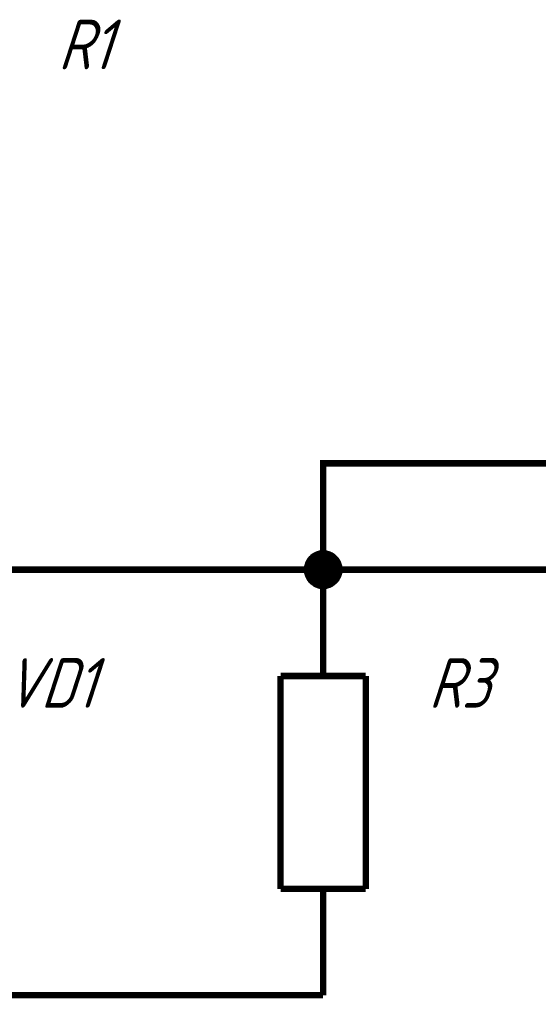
# Model space of a CAD drawing. Header units: millimetres. Extents: x 0 to 420, y 0 to 297.
# Drawn here: x 95.74 to 120.15, y 149.84 to 195.84 of the extents above; entities that cross this region are included whole.
import ezdxf

# ---------------------------------------------------------------- set-up
doc = ezdxf.new("R2010")
doc.units = ezdxf.units.MM
doc.layers.add('Sheet', color=255, linetype='Continuous')
doc.styles.add('GOST', font='', dxfattribs={"oblique": 18})
doc.styles.get('GOST').set_extended_font_data('GOST type A')

msp = doc.modelspace()

# ---------------------------------------------------------------- linework, layer by layer
at = {"layer": 'Sheet'}
for points, const_width in [([(122.526, 174.991), (110.019, 174.991), (110.019, 169.993)], 0.3), ([(109.266, 169.993), (109.266, 170.038), (109.266, 170.072), (109.278, 170.106), (109.278, 170.151), (109.289, 170.184), (109.3, 170.218), (109.311, 170.263), (109.323, 170.297), (109.345, 170.33), (109.356, 170.364), (109.379, 170.386), (109.39, 170.42), (109.412, 170.454), (109.435, 170.476), (109.457, 170.51), (109.491, 170.532), (109.513, 170.555), (109.536, 170.589), (109.57, 170.611), (109.603, 170.634), (109.626, 170.645), (109.659, 170.667), (109.693, 170.678), (109.727, 170.701), (109.76, 170.712), (109.794, 170.723), (109.828, 170.735), (109.862, 170.746), (109.906, 170.746), (109.94, 170.757), (109.985, 170.757), (110.019, 170.757)], 0.3), ([(109.266, 169.993), (109.266, 170.038), (109.266, 170.072), (109.278, 170.106), (109.278, 170.151), (109.289, 170.184), (109.3, 170.218), (109.311, 170.263), (109.323, 170.297), (109.345, 170.33), (109.356, 170.364), (109.379, 170.386), (109.39, 170.42), (109.412, 170.454), (109.435, 170.476), (109.457, 170.51), (109.491, 170.532), (109.513, 170.555), (109.536, 170.589), (109.57, 170.611), (109.603, 170.634), (109.626, 170.645), (109.659, 170.667), (109.693, 170.678), (109.727, 170.701), (109.76, 170.712), (109.794, 170.723), (109.828, 170.735), (109.862, 170.746), (109.906, 170.746), (109.94, 170.757), (109.985, 170.757), (110.019, 170.757)], 0.3), ([(109.266, 169.993), (109.266, 170.038), (109.266, 170.072), (109.278, 170.106), (109.278, 170.151), (109.289, 170.184), (109.3, 170.218), (109.311, 170.263), (109.323, 170.297), (109.345, 170.33), (109.356, 170.364), (109.379, 170.386), (109.39, 170.42), (109.412, 170.454), (109.435, 170.476), (109.457, 170.51), (109.491, 170.532), (109.513, 170.555), (109.536, 170.589), (109.57, 170.611), (109.603, 170.634), (109.626, 170.645), (109.659, 170.667), (109.693, 170.678), (109.727, 170.701), (109.76, 170.712), (109.794, 170.723), (109.828, 170.735), (109.862, 170.746), (109.906, 170.746), (109.94, 170.757), (109.985, 170.757), (110.019, 170.757)], 0.3), ([(109.266, 169.993), (109.266, 170.038), (109.266, 170.072), (109.278, 170.106), (109.278, 170.151), (109.289, 170.184), (109.3, 170.218), (109.311, 170.263), (109.323, 170.297), (109.345, 170.33), (109.356, 170.364), (109.379, 170.386), (109.39, 170.42), (109.412, 170.454), (109.435, 170.476), (109.457, 170.51), (109.491, 170.532), (109.513, 170.555), (109.536, 170.589), (109.57, 170.611), (109.603, 170.634), (109.626, 170.645), (109.659, 170.667), (109.693, 170.678), (109.727, 170.701), (109.76, 170.712), (109.794, 170.723), (109.828, 170.735), (109.862, 170.746), (109.906, 170.746), (109.94, 170.757), (109.985, 170.757), (110.019, 170.757)], 0.3), ([(109.266, 169.993), (109.266, 170.038), (109.266, 170.072), (109.278, 170.106), (109.278, 170.151), (109.289, 170.184), (109.3, 170.218), (109.311, 170.263), (109.323, 170.297), (109.345, 170.33), (109.356, 170.364), (109.379, 170.386), (109.39, 170.42), (109.412, 170.454), (109.435, 170.476), (109.457, 170.51), (109.491, 170.532), (109.513, 170.555), (109.536, 170.589), (109.57, 170.611), (109.603, 170.634), (109.626, 170.645), (109.659, 170.667), (109.693, 170.678), (109.727, 170.701), (109.76, 170.712), (109.794, 170.723), (109.828, 170.735), (109.862, 170.746), (109.906, 170.746), (109.94, 170.757), (109.985, 170.757), (110.019, 170.757)], 0.3), ([(109.266, 169.993), (109.266, 170.038), (109.266, 170.072), (109.278, 170.106), (109.278, 170.151), (109.289, 170.184), (109.3, 170.218), (109.311, 170.263), (109.323, 170.297), (109.345, 170.33), (109.356, 170.364), (109.379, 170.386), (109.39, 170.42), (109.412, 170.454), (109.435, 170.476), (109.457, 170.51), (109.491, 170.532), (109.513, 170.555), (109.536, 170.589), (109.57, 170.611), (109.603, 170.634), (109.626, 170.645), (109.659, 170.667), (109.693, 170.678), (109.727, 170.701), (109.76, 170.712), (109.794, 170.723), (109.828, 170.735), (109.862, 170.746), (109.906, 170.746), (109.94, 170.757), (109.985, 170.757), (110.019, 170.757)], 0.3), ([(109.266, 169.993), (109.266, 170.038), (109.266, 170.072), (109.278, 170.106), (109.278, 170.151), (109.289, 170.184), (109.3, 170.218), (109.311, 170.263), (109.323, 170.297), (109.345, 170.33), (109.356, 170.364), (109.379, 170.386), (109.39, 170.42), (109.412, 170.454), (109.435, 170.476), (109.457, 170.51), (109.491, 170.532), (109.513, 170.555), (109.536, 170.589), (109.57, 170.611), (109.603, 170.634), (109.626, 170.645), (109.659, 170.667), (109.693, 170.678), (109.727, 170.701), (109.76, 170.712), (109.794, 170.723), (109.828, 170.735), (109.862, 170.746), (109.906, 170.746), (109.94, 170.757), (109.985, 170.757), (110.019, 170.757)], 0.3), ([(109.266, 169.993), (109.266, 170.038), (109.266, 170.072), (109.278, 170.106), (109.278, 170.151), (109.289, 170.184), (109.3, 170.218), (109.311, 170.263), (109.323, 170.297), (109.345, 170.33), (109.356, 170.364), (109.379, 170.386), (109.39, 170.42), (109.412, 170.454), (109.435, 170.476), (109.457, 170.51), (109.491, 170.532), (109.513, 170.555), (109.536, 170.589), (109.57, 170.611), (109.603, 170.634), (109.626, 170.645), (109.659, 170.667), (109.693, 170.678), (109.727, 170.701), (109.76, 170.712), (109.794, 170.723), (109.828, 170.735), (109.862, 170.746), (109.906, 170.746), (109.94, 170.757), (109.985, 170.757), (110.019, 170.757)], 0.0991), ([(109.266, 169.993), (109.266, 170.038), (109.266, 170.072), (109.278, 170.106), (109.278, 170.151), (109.289, 170.184), (109.3, 170.218), (109.311, 170.263), (109.323, 170.297), (109.345, 170.33), (109.356, 170.364), (109.379, 170.386), (109.39, 170.42), (109.412, 170.454), (109.435, 170.476), (109.457, 170.51), (109.491, 170.532), (109.513, 170.555), (109.536, 170.589), (109.57, 170.611), (109.603, 170.634), (109.626, 170.645), (109.659, 170.667), (109.693, 170.678), (109.727, 170.701), (109.76, 170.712), (109.794, 170.723), (109.828, 170.735), (109.862, 170.746), (109.906, 170.746), (109.94, 170.757), (109.985, 170.757), (110.019, 170.757)], 0.0991), ([(109.266, 169.993), (109.266, 170.038), (109.266, 170.072), (109.278, 170.106), (109.278, 170.151), (109.289, 170.184), (109.3, 170.218), (109.311, 170.263), (109.323, 170.297), (109.345, 170.33), (109.356, 170.364), (109.379, 170.386), (109.39, 170.42), (109.412, 170.454), (109.435, 170.476), (109.457, 170.51), (109.491, 170.532), (109.513, 170.555), (109.536, 170.589), (109.57, 170.611), (109.603, 170.634), (109.626, 170.645), (109.659, 170.667), (109.693, 170.678), (109.727, 170.701), (109.76, 170.712), (109.794, 170.723), (109.828, 170.735), (109.862, 170.746), (109.906, 170.746), (109.94, 170.757), (109.985, 170.757), (110.019, 170.757)], 0.0991), ([(109.266, 169.993), (109.266, 170.038), (109.266, 170.072), (109.278, 170.106), (109.278, 170.151), (109.289, 170.184), (109.3, 170.218), (109.311, 170.263), (109.323, 170.297), (109.345, 170.33), (109.356, 170.364), (109.379, 170.386), (109.39, 170.42), (109.412, 170.454), (109.435, 170.476), (109.457, 170.51), (109.491, 170.532), (109.513, 170.555), (109.536, 170.589), (109.57, 170.611), (109.603, 170.634), (109.626, 170.645), (109.659, 170.667), (109.693, 170.678), (109.727, 170.701), (109.76, 170.712), (109.794, 170.723), (109.828, 170.735), (109.862, 170.746), (109.906, 170.746), (109.94, 170.757), (109.985, 170.757), (110.019, 170.757)], 0.0991), ([(109.266, 169.993), (109.266, 170.038), (109.266, 170.072), (109.278, 170.106), (109.278, 170.151), (109.289, 170.184), (109.3, 170.218), (109.311, 170.263), (109.323, 170.297), (109.345, 170.33), (109.356, 170.364), (109.379, 170.386), (109.39, 170.42), (109.412, 170.454), (109.435, 170.476), (109.457, 170.51), (109.491, 170.532), (109.513, 170.555), (109.536, 170.589), (109.57, 170.611), (109.603, 170.634), (109.626, 170.645), (109.659, 170.667), (109.693, 170.678), (109.727, 170.701), (109.76, 170.712), (109.794, 170.723), (109.828, 170.735), (109.862, 170.746), (109.906, 170.746), (109.94, 170.757), (109.985, 170.757), (110.019, 170.757)], 0.0991), ([(109.266, 169.993), (109.266, 170.038), (109.266, 170.072), (109.278, 170.106), (109.278, 170.151), (109.289, 170.184), (109.3, 170.218), (109.311, 170.263), (109.323, 170.297), (109.345, 170.33), (109.356, 170.364), (109.379, 170.386), (109.39, 170.42), (109.412, 170.454), (109.435, 170.476), (109.457, 170.51), (109.491, 170.532), (109.513, 170.555), (109.536, 170.589), (109.57, 170.611), (109.603, 170.634), (109.626, 170.645), (109.659, 170.667), (109.693, 170.678), (109.727, 170.701), (109.76, 170.712), (109.794, 170.723), (109.828, 170.735), (109.862, 170.746), (109.906, 170.746), (109.94, 170.757), (109.985, 170.757), (110.019, 170.757)], 0.0991), ([(109.266, 169.993), (109.266, 170.038), (109.266, 170.072), (109.278, 170.106), (109.278, 170.151), (109.289, 170.184), (109.3, 170.218), (109.311, 170.263), (109.323, 170.297), (109.345, 170.33), (109.356, 170.364), (109.379, 170.386), (109.39, 170.42), (109.412, 170.454), (109.435, 170.476), (109.457, 170.51), (109.491, 170.532), (109.513, 170.555), (109.536, 170.589), (109.57, 170.611), (109.603, 170.634), (109.626, 170.645), (109.659, 170.667), (109.693, 170.678), (109.727, 170.701), (109.76, 170.712), (109.794, 170.723), (109.828, 170.735), (109.862, 170.746), (109.906, 170.746), (109.94, 170.757), (109.985, 170.757), (110.019, 170.757)], 0.0991), ([(110.019, 170.757), (110.019, 170.757)], 0.3), ([(110.019, 170.757), (110.064, 170.757), (110.097, 170.757), (110.131, 170.746), (110.176, 170.746), (110.21, 170.735), (110.243, 170.723), (110.288, 170.712), (110.322, 170.701), (110.356, 170.678), (110.389, 170.667), (110.412, 170.645), (110.445, 170.634), (110.479, 170.611), (110.501, 170.589), (110.535, 170.555), (110.558, 170.532), (110.58, 170.51), (110.614, 170.476), (110.636, 170.454), (110.659, 170.42), (110.67, 170.386), (110.692, 170.364), (110.704, 170.33), (110.726, 170.297), (110.737, 170.263), (110.749, 170.218), (110.76, 170.184), (110.771, 170.151), (110.771, 170.106), (110.782, 170.072), (110.782, 170.038), (110.782, 169.993)], 0.3), ([(110.019, 170.757), (110.019, 170.757)], 0.3), ([(110.019, 170.757), (110.064, 170.757), (110.097, 170.757), (110.131, 170.746), (110.176, 170.746), (110.21, 170.735), (110.243, 170.723), (110.288, 170.712), (110.322, 170.701), (110.356, 170.678), (110.389, 170.667), (110.412, 170.645), (110.445, 170.634), (110.479, 170.611), (110.501, 170.589), (110.535, 170.555), (110.558, 170.532), (110.58, 170.51), (110.614, 170.476), (110.636, 170.454), (110.659, 170.42), (110.67, 170.386), (110.692, 170.364), (110.704, 170.33), (110.726, 170.297), (110.737, 170.263), (110.749, 170.218), (110.76, 170.184), (110.771, 170.151), (110.771, 170.106), (110.782, 170.072), (110.782, 170.038), (110.782, 169.993)], 0.3), ([(110.019, 170.757), (110.019, 170.757)], 0.3), ([(110.019, 170.757), (110.064, 170.757), (110.097, 170.757), (110.131, 170.746), (110.176, 170.746), (110.21, 170.735), (110.243, 170.723), (110.288, 170.712), (110.322, 170.701), (110.356, 170.678), (110.389, 170.667), (110.412, 170.645), (110.445, 170.634), (110.479, 170.611), (110.501, 170.589), (110.535, 170.555), (110.558, 170.532), (110.58, 170.51), (110.614, 170.476), (110.636, 170.454), (110.659, 170.42), (110.67, 170.386), (110.692, 170.364), (110.704, 170.33), (110.726, 170.297), (110.737, 170.263), (110.749, 170.218), (110.76, 170.184), (110.771, 170.151), (110.771, 170.106), (110.782, 170.072), (110.782, 170.038), (110.782, 169.993)], 0.3), ([(110.019, 170.757), (110.019, 170.757)], 0.3), ([(110.019, 170.757), (110.064, 170.757), (110.097, 170.757), (110.131, 170.746), (110.176, 170.746), (110.21, 170.735), (110.243, 170.723), (110.288, 170.712), (110.322, 170.701), (110.356, 170.678), (110.389, 170.667), (110.412, 170.645), (110.445, 170.634), (110.479, 170.611), (110.501, 170.589), (110.535, 170.555), (110.558, 170.532), (110.58, 170.51), (110.614, 170.476), (110.636, 170.454), (110.659, 170.42), (110.67, 170.386), (110.692, 170.364), (110.704, 170.33), (110.726, 170.297), (110.737, 170.263), (110.749, 170.218), (110.76, 170.184), (110.771, 170.151), (110.771, 170.106), (110.782, 170.072), (110.782, 170.038), (110.782, 169.993)], 0.3), ([(110.019, 170.757), (110.019, 170.757)], 0.3), ([(110.019, 170.757), (110.064, 170.757), (110.097, 170.757), (110.131, 170.746), (110.176, 170.746), (110.21, 170.735), (110.243, 170.723), (110.288, 170.712), (110.322, 170.701), (110.356, 170.678), (110.389, 170.667), (110.412, 170.645), (110.445, 170.634), (110.479, 170.611), (110.501, 170.589), (110.535, 170.555), (110.558, 170.532), (110.58, 170.51), (110.614, 170.476), (110.636, 170.454), (110.659, 170.42), (110.67, 170.386), (110.692, 170.364), (110.704, 170.33), (110.726, 170.297), (110.737, 170.263), (110.749, 170.218), (110.76, 170.184), (110.771, 170.151), (110.771, 170.106), (110.782, 170.072), (110.782, 170.038), (110.782, 169.993)], 0.3), ([(110.019, 170.757), (110.019, 170.757)], 0.3), ([(110.019, 170.757), (110.064, 170.757), (110.097, 170.757), (110.131, 170.746), (110.176, 170.746), (110.21, 170.735), (110.243, 170.723), (110.288, 170.712), (110.322, 170.701), (110.356, 170.678), (110.389, 170.667), (110.412, 170.645), (110.445, 170.634), (110.479, 170.611), (110.501, 170.589), (110.535, 170.555), (110.558, 170.532), (110.58, 170.51), (110.614, 170.476), (110.636, 170.454), (110.659, 170.42), (110.67, 170.386), (110.692, 170.364), (110.704, 170.33), (110.726, 170.297), (110.737, 170.263), (110.749, 170.218), (110.76, 170.184), (110.771, 170.151), (110.771, 170.106), (110.782, 170.072), (110.782, 170.038), (110.782, 169.993)], 0.3), ([(110.019, 170.757), (110.019, 170.757)], 0.3), ([(110.019, 170.757), (110.064, 170.757), (110.097, 170.757), (110.131, 170.746), (110.176, 170.746), (110.21, 170.735), (110.243, 170.723), (110.288, 170.712), (110.322, 170.701), (110.356, 170.678), (110.389, 170.667), (110.412, 170.645), (110.445, 170.634), (110.479, 170.611), (110.501, 170.589), (110.535, 170.555), (110.558, 170.532), (110.58, 170.51), (110.614, 170.476), (110.636, 170.454), (110.659, 170.42), (110.67, 170.386), (110.692, 170.364), (110.704, 170.33), (110.726, 170.297), (110.737, 170.263), (110.749, 170.218), (110.76, 170.184), (110.771, 170.151), (110.771, 170.106), (110.782, 170.072), (110.782, 170.038), (110.782, 169.993)], 0.3), ([(110.019, 170.757), (110.019, 170.757)], 0.0991), ([(110.019, 170.757), (110.064, 170.757), (110.097, 170.757), (110.131, 170.746), (110.176, 170.746), (110.21, 170.735), (110.243, 170.723), (110.288, 170.712), (110.322, 170.701), (110.356, 170.678), (110.389, 170.667), (110.412, 170.645), (110.445, 170.634), (110.479, 170.611), (110.501, 170.589), (110.535, 170.555), (110.558, 170.532), (110.58, 170.51), (110.614, 170.476), (110.636, 170.454), (110.659, 170.42), (110.67, 170.386), (110.692, 170.364), (110.704, 170.33), (110.726, 170.297), (110.737, 170.263), (110.749, 170.218), (110.76, 170.184), (110.771, 170.151), (110.771, 170.106), (110.782, 170.072), (110.782, 170.038), (110.782, 169.993)], 0.0991), ([(110.019, 170.757), (110.019, 170.757)], 0.0991), ([(110.019, 170.757), (110.064, 170.757), (110.097, 170.757), (110.131, 170.746), (110.176, 170.746), (110.21, 170.735), (110.243, 170.723), (110.288, 170.712), (110.322, 170.701), (110.356, 170.678), (110.389, 170.667), (110.412, 170.645), (110.445, 170.634), (110.479, 170.611), (110.501, 170.589), (110.535, 170.555), (110.558, 170.532), (110.58, 170.51), (110.614, 170.476), (110.636, 170.454), (110.659, 170.42), (110.67, 170.386), (110.692, 170.364), (110.704, 170.33), (110.726, 170.297), (110.737, 170.263), (110.749, 170.218), (110.76, 170.184), (110.771, 170.151), (110.771, 170.106), (110.782, 170.072), (110.782, 170.038), (110.782, 169.993)], 0.0991), ([(110.019, 170.757), (110.019, 170.757)], 0.0991), ([(110.019, 170.757), (110.064, 170.757), (110.097, 170.757), (110.131, 170.746), (110.176, 170.746), (110.21, 170.735), (110.243, 170.723), (110.288, 170.712), (110.322, 170.701), (110.356, 170.678), (110.389, 170.667), (110.412, 170.645), (110.445, 170.634), (110.479, 170.611), (110.501, 170.589), (110.535, 170.555), (110.558, 170.532), (110.58, 170.51), (110.614, 170.476), (110.636, 170.454), (110.659, 170.42), (110.67, 170.386), (110.692, 170.364), (110.704, 170.33), (110.726, 170.297), (110.737, 170.263), (110.749, 170.218), (110.76, 170.184), (110.771, 170.151), (110.771, 170.106), (110.782, 170.072), (110.782, 170.038), (110.782, 169.993)], 0.0991), ([(110.019, 170.757), (110.019, 170.757)], 0.0991), ([(110.019, 170.757), (110.064, 170.757), (110.097, 170.757), (110.131, 170.746), (110.176, 170.746), (110.21, 170.735), (110.243, 170.723), (110.288, 170.712), (110.322, 170.701), (110.356, 170.678), (110.389, 170.667), (110.412, 170.645), (110.445, 170.634), (110.479, 170.611), (110.501, 170.589), (110.535, 170.555), (110.558, 170.532), (110.58, 170.51), (110.614, 170.476), (110.636, 170.454), (110.659, 170.42), (110.67, 170.386), (110.692, 170.364), (110.704, 170.33), (110.726, 170.297), (110.737, 170.263), (110.749, 170.218), (110.76, 170.184), (110.771, 170.151), (110.771, 170.106), (110.782, 170.072), (110.782, 170.038), (110.782, 169.993)], 0.0991), ([(110.019, 170.757), (110.019, 170.757)], 0.0991), ([(110.019, 170.757), (110.064, 170.757), (110.097, 170.757), (110.131, 170.746), (110.176, 170.746), (110.21, 170.735), (110.243, 170.723), (110.288, 170.712), (110.322, 170.701), (110.356, 170.678), (110.389, 170.667), (110.412, 170.645), (110.445, 170.634), (110.479, 170.611), (110.501, 170.589), (110.535, 170.555), (110.558, 170.532), (110.58, 170.51), (110.614, 170.476), (110.636, 170.454), (110.659, 170.42), (110.67, 170.386), (110.692, 170.364), (110.704, 170.33), (110.726, 170.297), (110.737, 170.263), (110.749, 170.218), (110.76, 170.184), (110.771, 170.151), (110.771, 170.106), (110.782, 170.072), (110.782, 170.038), (110.782, 169.993)], 0.0991), ([(110.019, 170.757), (110.019, 170.757)], 0.0991), ([(110.019, 170.757), (110.064, 170.757), (110.097, 170.757), (110.131, 170.746), (110.176, 170.746), (110.21, 170.735), (110.243, 170.723), (110.288, 170.712), (110.322, 170.701), (110.356, 170.678), (110.389, 170.667), (110.412, 170.645), (110.445, 170.634), (110.479, 170.611), (110.501, 170.589), (110.535, 170.555), (110.558, 170.532), (110.58, 170.51), (110.614, 170.476), (110.636, 170.454), (110.659, 170.42), (110.67, 170.386), (110.692, 170.364), (110.704, 170.33), (110.726, 170.297), (110.737, 170.263), (110.749, 170.218), (110.76, 170.184), (110.771, 170.151), (110.771, 170.106), (110.782, 170.072), (110.782, 170.038), (110.782, 169.993)], 0.0991), ([(110.019, 170.757), (110.019, 170.757)], 0.0991), ([(110.019, 170.757), (110.064, 170.757), (110.097, 170.757), (110.131, 170.746), (110.176, 170.746), (110.21, 170.735), (110.243, 170.723), (110.288, 170.712), (110.322, 170.701), (110.356, 170.678), (110.389, 170.667), (110.412, 170.645), (110.445, 170.634), (110.479, 170.611), (110.501, 170.589), (110.535, 170.555), (110.558, 170.532), (110.58, 170.51), (110.614, 170.476), (110.636, 170.454), (110.659, 170.42), (110.67, 170.386), (110.692, 170.364), (110.704, 170.33), (110.726, 170.297), (110.737, 170.263), (110.749, 170.218), (110.76, 170.184), (110.771, 170.151), (110.771, 170.106), (110.782, 170.072), (110.782, 170.038), (110.782, 169.993)], 0.0991), ([(122.526, 169.993), (110.019, 169.993), (92.526, 169.993), (77.526, 169.993), (77.526, 164.996)], 0.3), ([(110.019, 169.23), (109.985, 169.23), (109.94, 169.23), (109.906, 169.241), (109.862, 169.241), (109.828, 169.252), (109.794, 169.263), (109.76, 169.275), (109.727, 169.286), (109.693, 169.308), (109.659, 169.32), (109.626, 169.342), (109.603, 169.365), (109.57, 169.387), (109.536, 169.409), (109.513, 169.432), (109.491, 169.454), (109.457, 169.477), (109.435, 169.511), (109.412, 169.544), (109.39, 169.567), (109.379, 169.6), (109.356, 169.634), (109.345, 169.668), (109.323, 169.701), (109.311, 169.735), (109.3, 169.769), (109.289, 169.803), (109.278, 169.836), (109.278, 169.881), (109.266, 169.915), (109.266, 169.96), (109.266, 169.993)], 0.3), ([(109.266, 169.993), (109.266, 169.993)], 0.3), ([(110.019, 169.23), (109.985, 169.23), (109.94, 169.23), (109.906, 169.241), (109.862, 169.241), (109.828, 169.252), (109.794, 169.263), (109.76, 169.275), (109.727, 169.286), (109.693, 169.308), (109.659, 169.32), (109.626, 169.342), (109.603, 169.365), (109.57, 169.387), (109.536, 169.409), (109.513, 169.432), (109.491, 169.454), (109.457, 169.477), (109.435, 169.511), (109.412, 169.544), (109.39, 169.567), (109.379, 169.6), (109.356, 169.634), (109.345, 169.668), (109.323, 169.701), (109.311, 169.735), (109.3, 169.769), (109.289, 169.803), (109.278, 169.836), (109.278, 169.881), (109.266, 169.915), (109.266, 169.96), (109.266, 169.993)], 0.3), ([(109.266, 169.993), (109.266, 169.993)], 0.3), ([(110.019, 169.23), (109.985, 169.23), (109.94, 169.23), (109.906, 169.241), (109.862, 169.241), (109.828, 169.252), (109.794, 169.263), (109.76, 169.275), (109.727, 169.286), (109.693, 169.308), (109.659, 169.32), (109.626, 169.342), (109.603, 169.365), (109.57, 169.387), (109.536, 169.409), (109.513, 169.432), (109.491, 169.454), (109.457, 169.477), (109.435, 169.511), (109.412, 169.544), (109.39, 169.567), (109.379, 169.6), (109.356, 169.634), (109.345, 169.668), (109.323, 169.701), (109.311, 169.735), (109.3, 169.769), (109.289, 169.803), (109.278, 169.836), (109.278, 169.881), (109.266, 169.915), (109.266, 169.96), (109.266, 169.993)], 0.3), ([(109.266, 169.993), (109.266, 169.993)], 0.3), ([(110.019, 169.23), (109.985, 169.23), (109.94, 169.23), (109.906, 169.241), (109.862, 169.241), (109.828, 169.252), (109.794, 169.263), (109.76, 169.275), (109.727, 169.286), (109.693, 169.308), (109.659, 169.32), (109.626, 169.342), (109.603, 169.365), (109.57, 169.387), (109.536, 169.409), (109.513, 169.432), (109.491, 169.454), (109.457, 169.477), (109.435, 169.511), (109.412, 169.544), (109.39, 169.567), (109.379, 169.6), (109.356, 169.634), (109.345, 169.668), (109.323, 169.701), (109.311, 169.735), (109.3, 169.769), (109.289, 169.803), (109.278, 169.836), (109.278, 169.881), (109.266, 169.915), (109.266, 169.96), (109.266, 169.993)], 0.3), ([(109.266, 169.993), (109.266, 169.993)], 0.3), ([(110.019, 169.23), (109.985, 169.23), (109.94, 169.23), (109.906, 169.241), (109.862, 169.241), (109.828, 169.252), (109.794, 169.263), (109.76, 169.275), (109.727, 169.286), (109.693, 169.308), (109.659, 169.32), (109.626, 169.342), (109.603, 169.365), (109.57, 169.387), (109.536, 169.409), (109.513, 169.432), (109.491, 169.454), (109.457, 169.477), (109.435, 169.511), (109.412, 169.544), (109.39, 169.567), (109.379, 169.6), (109.356, 169.634), (109.345, 169.668), (109.323, 169.701), (109.311, 169.735), (109.3, 169.769), (109.289, 169.803), (109.278, 169.836), (109.278, 169.881), (109.266, 169.915), (109.266, 169.96), (109.266, 169.993)], 0.3), ([(109.266, 169.993), (109.266, 169.993)], 0.3), ([(110.019, 169.23), (109.985, 169.23), (109.94, 169.23), (109.906, 169.241), (109.862, 169.241), (109.828, 169.252), (109.794, 169.263), (109.76, 169.275), (109.727, 169.286), (109.693, 169.308), (109.659, 169.32), (109.626, 169.342), (109.603, 169.365), (109.57, 169.387), (109.536, 169.409), (109.513, 169.432), (109.491, 169.454), (109.457, 169.477), (109.435, 169.511), (109.412, 169.544), (109.39, 169.567), (109.379, 169.6), (109.356, 169.634), (109.345, 169.668), (109.323, 169.701), (109.311, 169.735), (109.3, 169.769), (109.289, 169.803), (109.278, 169.836), (109.278, 169.881), (109.266, 169.915), (109.266, 169.96), (109.266, 169.993)], 0.3), ([(109.266, 169.993), (109.266, 169.993)], 0.3), ([(110.019, 169.23), (109.985, 169.23), (109.94, 169.23), (109.906, 169.241), (109.862, 169.241), (109.828, 169.252), (109.794, 169.263), (109.76, 169.275), (109.727, 169.286), (109.693, 169.308), (109.659, 169.32), (109.626, 169.342), (109.603, 169.365), (109.57, 169.387), (109.536, 169.409), (109.513, 169.432), (109.491, 169.454), (109.457, 169.477), (109.435, 169.511), (109.412, 169.544), (109.39, 169.567), (109.379, 169.6), (109.356, 169.634), (109.345, 169.668), (109.323, 169.701), (109.311, 169.735), (109.3, 169.769), (109.289, 169.803), (109.278, 169.836), (109.278, 169.881), (109.266, 169.915), (109.266, 169.96), (109.266, 169.993)], 0.3), ([(109.266, 169.993), (109.266, 169.993)], 0.3), ([(110.019, 169.23), (109.985, 169.23), (109.94, 169.23), (109.906, 169.241), (109.862, 169.241), (109.828, 169.252), (109.794, 169.263), (109.76, 169.275), (109.727, 169.286), (109.693, 169.308), (109.659, 169.32), (109.626, 169.342), (109.603, 169.365), (109.57, 169.387), (109.536, 169.409), (109.513, 169.432), (109.491, 169.454), (109.457, 169.477), (109.435, 169.511), (109.412, 169.544), (109.39, 169.567), (109.379, 169.6), (109.356, 169.634), (109.345, 169.668), (109.323, 169.701), (109.311, 169.735), (109.3, 169.769), (109.289, 169.803), (109.278, 169.836), (109.278, 169.881), (109.266, 169.915), (109.266, 169.96), (109.266, 169.993)], 0.0991), ([(109.266, 169.993), (109.266, 169.993)], 0.0991), ([(110.019, 169.23), (109.985, 169.23), (109.94, 169.23), (109.906, 169.241), (109.862, 169.241), (109.828, 169.252), (109.794, 169.263), (109.76, 169.275), (109.727, 169.286), (109.693, 169.308), (109.659, 169.32), (109.626, 169.342), (109.603, 169.365), (109.57, 169.387), (109.536, 169.409), (109.513, 169.432), (109.491, 169.454), (109.457, 169.477), (109.435, 169.511), (109.412, 169.544), (109.39, 169.567), (109.379, 169.6), (109.356, 169.634), (109.345, 169.668), (109.323, 169.701), (109.311, 169.735), (109.3, 169.769), (109.289, 169.803), (109.278, 169.836), (109.278, 169.881), (109.266, 169.915), (109.266, 169.96), (109.266, 169.993)], 0.0991), ([(109.266, 169.993), (109.266, 169.993)], 0.0991), ([(110.019, 169.23), (109.985, 169.23), (109.94, 169.23), (109.906, 169.241), (109.862, 169.241), (109.828, 169.252), (109.794, 169.263), (109.76, 169.275), (109.727, 169.286), (109.693, 169.308), (109.659, 169.32), (109.626, 169.342), (109.603, 169.365), (109.57, 169.387), (109.536, 169.409), (109.513, 169.432), (109.491, 169.454), (109.457, 169.477), (109.435, 169.511), (109.412, 169.544), (109.39, 169.567), (109.379, 169.6), (109.356, 169.634), (109.345, 169.668), (109.323, 169.701), (109.311, 169.735), (109.3, 169.769), (109.289, 169.803), (109.278, 169.836), (109.278, 169.881), (109.266, 169.915), (109.266, 169.96), (109.266, 169.993)], 0.0991), ([(109.266, 169.993), (109.266, 169.993)], 0.0991), ([(110.019, 169.23), (109.985, 169.23), (109.94, 169.23), (109.906, 169.241), (109.862, 169.241), (109.828, 169.252), (109.794, 169.263), (109.76, 169.275), (109.727, 169.286), (109.693, 169.308), (109.659, 169.32), (109.626, 169.342), (109.603, 169.365), (109.57, 169.387), (109.536, 169.409), (109.513, 169.432), (109.491, 169.454), (109.457, 169.477), (109.435, 169.511), (109.412, 169.544), (109.39, 169.567), (109.379, 169.6), (109.356, 169.634), (109.345, 169.668), (109.323, 169.701), (109.311, 169.735), (109.3, 169.769), (109.289, 169.803), (109.278, 169.836), (109.278, 169.881), (109.266, 169.915), (109.266, 169.96), (109.266, 169.993)], 0.0991), ([(109.266, 169.993), (109.266, 169.993)], 0.0991), ([(110.019, 169.23), (109.985, 169.23), (109.94, 169.23), (109.906, 169.241), (109.862, 169.241), (109.828, 169.252), (109.794, 169.263), (109.76, 169.275), (109.727, 169.286), (109.693, 169.308), (109.659, 169.32), (109.626, 169.342), (109.603, 169.365), (109.57, 169.387), (109.536, 169.409), (109.513, 169.432), (109.491, 169.454), (109.457, 169.477), (109.435, 169.511), (109.412, 169.544), (109.39, 169.567), (109.379, 169.6), (109.356, 169.634), (109.345, 169.668), (109.323, 169.701), (109.311, 169.735), (109.3, 169.769), (109.289, 169.803), (109.278, 169.836), (109.278, 169.881), (109.266, 169.915), (109.266, 169.96), (109.266, 169.993)], 0.0991), ([(109.266, 169.993), (109.266, 169.993)], 0.0991), ([(110.019, 169.23), (109.985, 169.23), (109.94, 169.23), (109.906, 169.241), (109.862, 169.241), (109.828, 169.252), (109.794, 169.263), (109.76, 169.275), (109.727, 169.286), (109.693, 169.308), (109.659, 169.32), (109.626, 169.342), (109.603, 169.365), (109.57, 169.387), (109.536, 169.409), (109.513, 169.432), (109.491, 169.454), (109.457, 169.477), (109.435, 169.511), (109.412, 169.544), (109.39, 169.567), (109.379, 169.6), (109.356, 169.634), (109.345, 169.668), (109.323, 169.701), (109.311, 169.735), (109.3, 169.769), (109.289, 169.803), (109.278, 169.836), (109.278, 169.881), (109.266, 169.915), (109.266, 169.96), (109.266, 169.993)], 0.0991), ([(109.266, 169.993), (109.266, 169.993)], 0.0991), ([(110.019, 169.23), (109.985, 169.23), (109.94, 169.23), (109.906, 169.241), (109.862, 169.241), (109.828, 169.252), (109.794, 169.263), (109.76, 169.275), (109.727, 169.286), (109.693, 169.308), (109.659, 169.32), (109.626, 169.342), (109.603, 169.365), (109.57, 169.387), (109.536, 169.409), (109.513, 169.432), (109.491, 169.454), (109.457, 169.477), (109.435, 169.511), (109.412, 169.544), (109.39, 169.567), (109.379, 169.6), (109.356, 169.634), (109.345, 169.668), (109.323, 169.701), (109.311, 169.735), (109.3, 169.769), (109.289, 169.803), (109.278, 169.836), (109.278, 169.881), (109.266, 169.915), (109.266, 169.96), (109.266, 169.993)], 0.0991), ([(109.266, 169.993), (109.266, 169.993)], 0.0991), ([(110.782, 169.993), (110.782, 169.96), (110.782, 169.915), (110.771, 169.881), (110.771, 169.836), (110.76, 169.803), (110.749, 169.769), (110.737, 169.735), (110.726, 169.701), (110.704, 169.668), (110.692, 169.634), (110.67, 169.6), (110.659, 169.567), (110.636, 169.544), (110.614, 169.511), (110.58, 169.477), (110.558, 169.454), (110.535, 169.432), (110.501, 169.409), (110.479, 169.387), (110.445, 169.365), (110.412, 169.342), (110.389, 169.32), (110.356, 169.308), (110.322, 169.286), (110.288, 169.275), (110.243, 169.263), (110.21, 169.252), (110.176, 169.241), (110.131, 169.241), (110.097, 169.23), (110.064, 169.23), (110.019, 169.23)], 0.3), ([(110.019, 164.996), (110.019, 169.993)], 0.3), ([(110.782, 169.993), (110.782, 169.96), (110.782, 169.915), (110.771, 169.881), (110.771, 169.836), (110.76, 169.803), (110.749, 169.769), (110.737, 169.735), (110.726, 169.701), (110.704, 169.668), (110.692, 169.634), (110.67, 169.6), (110.659, 169.567), (110.636, 169.544), (110.614, 169.511), (110.58, 169.477), (110.558, 169.454), (110.535, 169.432), (110.501, 169.409), (110.479, 169.387), (110.445, 169.365), (110.412, 169.342), (110.389, 169.32), (110.356, 169.308), (110.322, 169.286), (110.288, 169.275), (110.243, 169.263), (110.21, 169.252), (110.176, 169.241), (110.131, 169.241), (110.097, 169.23), (110.064, 169.23), (110.019, 169.23)], 0.3), ([(110.782, 169.993), (110.782, 169.96), (110.782, 169.915), (110.771, 169.881), (110.771, 169.836), (110.76, 169.803), (110.749, 169.769), (110.737, 169.735), (110.726, 169.701), (110.704, 169.668), (110.692, 169.634), (110.67, 169.6), (110.659, 169.567), (110.636, 169.544), (110.614, 169.511), (110.58, 169.477), (110.558, 169.454), (110.535, 169.432), (110.501, 169.409), (110.479, 169.387), (110.445, 169.365), (110.412, 169.342), (110.389, 169.32), (110.356, 169.308), (110.322, 169.286), (110.288, 169.275), (110.243, 169.263), (110.21, 169.252), (110.176, 169.241), (110.131, 169.241), (110.097, 169.23), (110.064, 169.23), (110.019, 169.23)], 0.3), ([(110.782, 169.993), (110.782, 169.96), (110.782, 169.915), (110.771, 169.881), (110.771, 169.836), (110.76, 169.803), (110.749, 169.769), (110.737, 169.735), (110.726, 169.701), (110.704, 169.668), (110.692, 169.634), (110.67, 169.6), (110.659, 169.567), (110.636, 169.544), (110.614, 169.511), (110.58, 169.477), (110.558, 169.454), (110.535, 169.432), (110.501, 169.409), (110.479, 169.387), (110.445, 169.365), (110.412, 169.342), (110.389, 169.32), (110.356, 169.308), (110.322, 169.286), (110.288, 169.275), (110.243, 169.263), (110.21, 169.252), (110.176, 169.241), (110.131, 169.241), (110.097, 169.23), (110.064, 169.23), (110.019, 169.23)], 0.3), ([(110.782, 169.993), (110.782, 169.96), (110.782, 169.915), (110.771, 169.881), (110.771, 169.836), (110.76, 169.803), (110.749, 169.769), (110.737, 169.735), (110.726, 169.701), (110.704, 169.668), (110.692, 169.634), (110.67, 169.6), (110.659, 169.567), (110.636, 169.544), (110.614, 169.511), (110.58, 169.477), (110.558, 169.454), (110.535, 169.432), (110.501, 169.409), (110.479, 169.387), (110.445, 169.365), (110.412, 169.342), (110.389, 169.32), (110.356, 169.308), (110.322, 169.286), (110.288, 169.275), (110.243, 169.263), (110.21, 169.252), (110.176, 169.241), (110.131, 169.241), (110.097, 169.23), (110.064, 169.23), (110.019, 169.23)], 0.3), ([(110.782, 169.993), (110.782, 169.96), (110.782, 169.915), (110.771, 169.881), (110.771, 169.836), (110.76, 169.803), (110.749, 169.769), (110.737, 169.735), (110.726, 169.701), (110.704, 169.668), (110.692, 169.634), (110.67, 169.6), (110.659, 169.567), (110.636, 169.544), (110.614, 169.511), (110.58, 169.477), (110.558, 169.454), (110.535, 169.432), (110.501, 169.409), (110.479, 169.387), (110.445, 169.365), (110.412, 169.342), (110.389, 169.32), (110.356, 169.308), (110.322, 169.286), (110.288, 169.275), (110.243, 169.263), (110.21, 169.252), (110.176, 169.241), (110.131, 169.241), (110.097, 169.23), (110.064, 169.23), (110.019, 169.23)], 0.3), ([(110.782, 169.993), (110.782, 169.96), (110.782, 169.915), (110.771, 169.881), (110.771, 169.836), (110.76, 169.803), (110.749, 169.769), (110.737, 169.735), (110.726, 169.701), (110.704, 169.668), (110.692, 169.634), (110.67, 169.6), (110.659, 169.567), (110.636, 169.544), (110.614, 169.511), (110.58, 169.477), (110.558, 169.454), (110.535, 169.432), (110.501, 169.409), (110.479, 169.387), (110.445, 169.365), (110.412, 169.342), (110.389, 169.32), (110.356, 169.308), (110.322, 169.286), (110.288, 169.275), (110.243, 169.263), (110.21, 169.252), (110.176, 169.241), (110.131, 169.241), (110.097, 169.23), (110.064, 169.23), (110.019, 169.23)], 0.3), ([(110.782, 169.993), (110.782, 169.96), (110.782, 169.915), (110.771, 169.881), (110.771, 169.836), (110.76, 169.803), (110.749, 169.769), (110.737, 169.735), (110.726, 169.701), (110.704, 169.668), (110.692, 169.634), (110.67, 169.6), (110.659, 169.567), (110.636, 169.544), (110.614, 169.511), (110.58, 169.477), (110.558, 169.454), (110.535, 169.432), (110.501, 169.409), (110.479, 169.387), (110.445, 169.365), (110.412, 169.342), (110.389, 169.32), (110.356, 169.308), (110.322, 169.286), (110.288, 169.275), (110.243, 169.263), (110.21, 169.252), (110.176, 169.241), (110.131, 169.241), (110.097, 169.23), (110.064, 169.23), (110.019, 169.23)], 0.0991), ([(110.782, 169.993), (110.782, 169.96), (110.782, 169.915), (110.771, 169.881), (110.771, 169.836), (110.76, 169.803), (110.749, 169.769), (110.737, 169.735), (110.726, 169.701), (110.704, 169.668), (110.692, 169.634), (110.67, 169.6), (110.659, 169.567), (110.636, 169.544), (110.614, 169.511), (110.58, 169.477), (110.558, 169.454), (110.535, 169.432), (110.501, 169.409), (110.479, 169.387), (110.445, 169.365), (110.412, 169.342), (110.389, 169.32), (110.356, 169.308), (110.322, 169.286), (110.288, 169.275), (110.243, 169.263), (110.21, 169.252), (110.176, 169.241), (110.131, 169.241), (110.097, 169.23), (110.064, 169.23), (110.019, 169.23)], 0.0991), ([(110.782, 169.993), (110.782, 169.96), (110.782, 169.915), (110.771, 169.881), (110.771, 169.836), (110.76, 169.803), (110.749, 169.769), (110.737, 169.735), (110.726, 169.701), (110.704, 169.668), (110.692, 169.634), (110.67, 169.6), (110.659, 169.567), (110.636, 169.544), (110.614, 169.511), (110.58, 169.477), (110.558, 169.454), (110.535, 169.432), (110.501, 169.409), (110.479, 169.387), (110.445, 169.365), (110.412, 169.342), (110.389, 169.32), (110.356, 169.308), (110.322, 169.286), (110.288, 169.275), (110.243, 169.263), (110.21, 169.252), (110.176, 169.241), (110.131, 169.241), (110.097, 169.23), (110.064, 169.23), (110.019, 169.23)], 0.0991), ([(110.782, 169.993), (110.782, 169.96), (110.782, 169.915), (110.771, 169.881), (110.771, 169.836), (110.76, 169.803), (110.749, 169.769), (110.737, 169.735), (110.726, 169.701), (110.704, 169.668), (110.692, 169.634), (110.67, 169.6), (110.659, 169.567), (110.636, 169.544), (110.614, 169.511), (110.58, 169.477), (110.558, 169.454), (110.535, 169.432), (110.501, 169.409), (110.479, 169.387), (110.445, 169.365), (110.412, 169.342), (110.389, 169.32), (110.356, 169.308), (110.322, 169.286), (110.288, 169.275), (110.243, 169.263), (110.21, 169.252), (110.176, 169.241), (110.131, 169.241), (110.097, 169.23), (110.064, 169.23), (110.019, 169.23)], 0.0991), ([(110.782, 169.993), (110.782, 169.96), (110.782, 169.915), (110.771, 169.881), (110.771, 169.836), (110.76, 169.803), (110.749, 169.769), (110.737, 169.735), (110.726, 169.701), (110.704, 169.668), (110.692, 169.634), (110.67, 169.6), (110.659, 169.567), (110.636, 169.544), (110.614, 169.511), (110.58, 169.477), (110.558, 169.454), (110.535, 169.432), (110.501, 169.409), (110.479, 169.387), (110.445, 169.365), (110.412, 169.342), (110.389, 169.32), (110.356, 169.308), (110.322, 169.286), (110.288, 169.275), (110.243, 169.263), (110.21, 169.252), (110.176, 169.241), (110.131, 169.241), (110.097, 169.23), (110.064, 169.23), (110.019, 169.23)], 0.0991), ([(110.782, 169.993), (110.782, 169.96), (110.782, 169.915), (110.771, 169.881), (110.771, 169.836), (110.76, 169.803), (110.749, 169.769), (110.737, 169.735), (110.726, 169.701), (110.704, 169.668), (110.692, 169.634), (110.67, 169.6), (110.659, 169.567), (110.636, 169.544), (110.614, 169.511), (110.58, 169.477), (110.558, 169.454), (110.535, 169.432), (110.501, 169.409), (110.479, 169.387), (110.445, 169.365), (110.412, 169.342), (110.389, 169.32), (110.356, 169.308), (110.322, 169.286), (110.288, 169.275), (110.243, 169.263), (110.21, 169.252), (110.176, 169.241), (110.131, 169.241), (110.097, 169.23), (110.064, 169.23), (110.019, 169.23)], 0.0991), ([(110.782, 169.993), (110.782, 169.96), (110.782, 169.915), (110.771, 169.881), (110.771, 169.836), (110.76, 169.803), (110.749, 169.769), (110.737, 169.735), (110.726, 169.701), (110.704, 169.668), (110.692, 169.634), (110.67, 169.6), (110.659, 169.567), (110.636, 169.544), (110.614, 169.511), (110.58, 169.477), (110.558, 169.454), (110.535, 169.432), (110.501, 169.409), (110.479, 169.387), (110.445, 169.365), (110.412, 169.342), (110.389, 169.32), (110.356, 169.308), (110.322, 169.286), (110.288, 169.275), (110.243, 169.263), (110.21, 169.252), (110.176, 169.241), (110.131, 169.241), (110.097, 169.23), (110.064, 169.23), (110.019, 169.23)], 0.0991), ([(110.782, 169.993), (110.782, 169.993), (110.782, 169.993), (110.782, 169.993), (110.782, 169.993), (110.782, 169.993), (110.782, 169.993), (110.782, 169.993), (110.782, 169.993), (110.782, 169.993), (110.782, 169.993), (110.782, 169.993), (110.782, 169.993), (110.782, 169.993), (110.782, 169.993), (110.782, 169.993), (110.782, 169.993), (110.782, 169.993), (110.782, 169.993), (110.782, 169.993), (110.782, 169.993), (110.782, 169.993), (110.782, 169.993), (110.782, 169.993), (110.782, 169.993), (110.782, 169.993), (110.782, 169.993), (110.782, 169.993), (110.782, 169.993), (110.782, 169.993), (110.782, 169.993), (110.782, 169.993), (110.782, 169.993)], 0.3), ([(110.782, 169.993), (110.782, 169.993)], 0.3), ([(110.782, 169.993), (110.782, 169.993), (110.782, 169.993), (110.782, 169.993), (110.782, 169.993), (110.782, 169.993), (110.782, 169.993), (110.782, 169.993), (110.782, 169.993), (110.782, 169.993), (110.782, 169.993), (110.782, 169.993), (110.782, 169.993), (110.782, 169.993), (110.782, 169.993), (110.782, 169.993), (110.782, 169.993), (110.782, 169.993), (110.782, 169.993), (110.782, 169.993), (110.782, 169.993), (110.782, 169.993), (110.782, 169.993), (110.782, 169.993), (110.782, 169.993), (110.782, 169.993), (110.782, 169.993), (110.782, 169.993), (110.782, 169.993), (110.782, 169.993), (110.782, 169.993), (110.782, 169.993), (110.782, 169.993)], 0.3), ([(110.782, 169.993), (110.782, 169.993)], 0.3), ([(110.782, 169.993), (110.782, 169.993), (110.782, 169.993), (110.782, 169.993), (110.782, 169.993), (110.782, 169.993), (110.782, 169.993), (110.782, 169.993), (110.782, 169.993), (110.782, 169.993), (110.782, 169.993), (110.782, 169.993), (110.782, 169.993), (110.782, 169.993), (110.782, 169.993), (110.782, 169.993), (110.782, 169.993), (110.782, 169.993), (110.782, 169.993), (110.782, 169.993), (110.782, 169.993), (110.782, 169.993), (110.782, 169.993), (110.782, 169.993), (110.782, 169.993), (110.782, 169.993), (110.782, 169.993), (110.782, 169.993), (110.782, 169.993), (110.782, 169.993), (110.782, 169.993), (110.782, 169.993), (110.782, 169.993)], 0.3), ([(110.782, 169.993), (110.782, 169.993)], 0.3), ([(110.782, 169.993), (110.782, 169.993), (110.782, 169.993), (110.782, 169.993), (110.782, 169.993), (110.782, 169.993), (110.782, 169.993), (110.782, 169.993), (110.782, 169.993), (110.782, 169.993), (110.782, 169.993), (110.782, 169.993), (110.782, 169.993), (110.782, 169.993), (110.782, 169.993), (110.782, 169.993), (110.782, 169.993), (110.782, 169.993), (110.782, 169.993), (110.782, 169.993), (110.782, 169.993), (110.782, 169.993), (110.782, 169.993), (110.782, 169.993), (110.782, 169.993), (110.782, 169.993), (110.782, 169.993), (110.782, 169.993), (110.782, 169.993), (110.782, 169.993), (110.782, 169.993), (110.782, 169.993), (110.782, 169.993)], 0.3), ([(110.782, 169.993), (110.782, 169.993)], 0.3), ([(110.782, 169.993), (110.782, 169.993), (110.782, 169.993), (110.782, 169.993), (110.782, 169.993), (110.782, 169.993), (110.782, 169.993), (110.782, 169.993), (110.782, 169.993), (110.782, 169.993), (110.782, 169.993), (110.782, 169.993), (110.782, 169.993), (110.782, 169.993), (110.782, 169.993), (110.782, 169.993), (110.782, 169.993), (110.782, 169.993), (110.782, 169.993), (110.782, 169.993), (110.782, 169.993), (110.782, 169.993), (110.782, 169.993), (110.782, 169.993), (110.782, 169.993), (110.782, 169.993), (110.782, 169.993), (110.782, 169.993), (110.782, 169.993), (110.782, 169.993), (110.782, 169.993), (110.782, 169.993), (110.782, 169.993)], 0.3), ([(110.782, 169.993), (110.782, 169.993)], 0.3), ([(110.782, 169.993), (110.782, 169.993), (110.782, 169.993), (110.782, 169.993), (110.782, 169.993), (110.782, 169.993), (110.782, 169.993), (110.782, 169.993), (110.782, 169.993), (110.782, 169.993), (110.782, 169.993), (110.782, 169.993), (110.782, 169.993), (110.782, 169.993), (110.782, 169.993), (110.782, 169.993), (110.782, 169.993), (110.782, 169.993), (110.782, 169.993), (110.782, 169.993), (110.782, 169.993), (110.782, 169.993), (110.782, 169.993), (110.782, 169.993), (110.782, 169.993), (110.782, 169.993), (110.782, 169.993), (110.782, 169.993), (110.782, 169.993), (110.782, 169.993), (110.782, 169.993), (110.782, 169.993), (110.782, 169.993)], 0.3), ([(110.782, 169.993), (110.782, 169.993)], 0.3), ([(110.782, 169.993), (110.782, 169.993), (110.782, 169.993), (110.782, 169.993), (110.782, 169.993), (110.782, 169.993), (110.782, 169.993), (110.782, 169.993), (110.782, 169.993), (110.782, 169.993), (110.782, 169.993), (110.782, 169.993), (110.782, 169.993), (110.782, 169.993), (110.782, 169.993), (110.782, 169.993), (110.782, 169.993), (110.782, 169.993), (110.782, 169.993), (110.782, 169.993), (110.782, 169.993), (110.782, 169.993), (110.782, 169.993), (110.782, 169.993), (110.782, 169.993), (110.782, 169.993), (110.782, 169.993), (110.782, 169.993), (110.782, 169.993), (110.782, 169.993), (110.782, 169.993), (110.782, 169.993), (110.782, 169.993)], 0.3), ([(110.782, 169.993), (110.782, 169.993)], 0.3), ([(110.782, 169.993), (110.782, 169.993), (110.782, 169.993), (110.782, 169.993), (110.782, 169.993), (110.782, 169.993), (110.782, 169.993), (110.782, 169.993), (110.782, 169.993), (110.782, 169.993), (110.782, 169.993), (110.782, 169.993), (110.782, 169.993), (110.782, 169.993), (110.782, 169.993), (110.782, 169.993), (110.782, 169.993), (110.782, 169.993), (110.782, 169.993), (110.782, 169.993), (110.782, 169.993), (110.782, 169.993), (110.782, 169.993), (110.782, 169.993), (110.782, 169.993), (110.782, 169.993), (110.782, 169.993), (110.782, 169.993), (110.782, 169.993), (110.782, 169.993), (110.782, 169.993), (110.782, 169.993), (110.782, 169.993)], 0.0991), ([(110.782, 169.993), (110.782, 169.993)], 0.0991), ([(110.782, 169.993), (110.782, 169.993), (110.782, 169.993), (110.782, 169.993), (110.782, 169.993), (110.782, 169.993), (110.782, 169.993), (110.782, 169.993), (110.782, 169.993), (110.782, 169.993), (110.782, 169.993), (110.782, 169.993), (110.782, 169.993), (110.782, 169.993), (110.782, 169.993), (110.782, 169.993), (110.782, 169.993), (110.782, 169.993), (110.782, 169.993), (110.782, 169.993), (110.782, 169.993), (110.782, 169.993), (110.782, 169.993), (110.782, 169.993), (110.782, 169.993), (110.782, 169.993), (110.782, 169.993), (110.782, 169.993), (110.782, 169.993), (110.782, 169.993), (110.782, 169.993), (110.782, 169.993), (110.782, 169.993)], 0.0991), ([(110.782, 169.993), (110.782, 169.993)], 0.0991), ([(110.782, 169.993), (110.782, 169.993), (110.782, 169.993), (110.782, 169.993), (110.782, 169.993), (110.782, 169.993), (110.782, 169.993), (110.782, 169.993), (110.782, 169.993), (110.782, 169.993), (110.782, 169.993), (110.782, 169.993), (110.782, 169.993), (110.782, 169.993), (110.782, 169.993), (110.782, 169.993), (110.782, 169.993), (110.782, 169.993), (110.782, 169.993), (110.782, 169.993), (110.782, 169.993), (110.782, 169.993), (110.782, 169.993), (110.782, 169.993), (110.782, 169.993), (110.782, 169.993), (110.782, 169.993), (110.782, 169.993), (110.782, 169.993), (110.782, 169.993), (110.782, 169.993), (110.782, 169.993), (110.782, 169.993)], 0.0991), ([(110.782, 169.993), (110.782, 169.993)], 0.0991), ([(110.782, 169.993), (110.782, 169.993), (110.782, 169.993), (110.782, 169.993), (110.782, 169.993), (110.782, 169.993), (110.782, 169.993), (110.782, 169.993), (110.782, 169.993), (110.782, 169.993), (110.782, 169.993), (110.782, 169.993), (110.782, 169.993), (110.782, 169.993), (110.782, 169.993), (110.782, 169.993), (110.782, 169.993), (110.782, 169.993), (110.782, 169.993), (110.782, 169.993), (110.782, 169.993), (110.782, 169.993), (110.782, 169.993), (110.782, 169.993), (110.782, 169.993), (110.782, 169.993), (110.782, 169.993), (110.782, 169.993), (110.782, 169.993), (110.782, 169.993), (110.782, 169.993), (110.782, 169.993), (110.782, 169.993)], 0.0991), ([(110.782, 169.993), (110.782, 169.993)], 0.0991), ([(110.782, 169.993), (110.782, 169.993), (110.782, 169.993), (110.782, 169.993), (110.782, 169.993), (110.782, 169.993), (110.782, 169.993), (110.782, 169.993), (110.782, 169.993), (110.782, 169.993), (110.782, 169.993), (110.782, 169.993), (110.782, 169.993), (110.782, 169.993), (110.782, 169.993), (110.782, 169.993), (110.782, 169.993), (110.782, 169.993), (110.782, 169.993), (110.782, 169.993), (110.782, 169.993), (110.782, 169.993), (110.782, 169.993), (110.782, 169.993), (110.782, 169.993), (110.782, 169.993), (110.782, 169.993), (110.782, 169.993), (110.782, 169.993), (110.782, 169.993), (110.782, 169.993), (110.782, 169.993), (110.782, 169.993)], 0.0991), ([(110.782, 169.993), (110.782, 169.993)], 0.0991), ([(110.782, 169.993), (110.782, 169.993), (110.782, 169.993), (110.782, 169.993), (110.782, 169.993), (110.782, 169.993), (110.782, 169.993), (110.782, 169.993), (110.782, 169.993), (110.782, 169.993), (110.782, 169.993), (110.782, 169.993), (110.782, 169.993), (110.782, 169.993), (110.782, 169.993), (110.782, 169.993), (110.782, 169.993), (110.782, 169.993), (110.782, 169.993), (110.782, 169.993), (110.782, 169.993), (110.782, 169.993), (110.782, 169.993), (110.782, 169.993), (110.782, 169.993), (110.782, 169.993), (110.782, 169.993), (110.782, 169.993), (110.782, 169.993), (110.782, 169.993), (110.782, 169.993), (110.782, 169.993), (110.782, 169.993)], 0.0991), ([(110.782, 169.993), (110.782, 169.993)], 0.0991), ([(110.782, 169.993), (110.782, 169.993), (110.782, 169.993), (110.782, 169.993), (110.782, 169.993), (110.782, 169.993), (110.782, 169.993), (110.782, 169.993), (110.782, 169.993), (110.782, 169.993), (110.782, 169.993), (110.782, 169.993), (110.782, 169.993), (110.782, 169.993), (110.782, 169.993), (110.782, 169.993), (110.782, 169.993), (110.782, 169.993), (110.782, 169.993), (110.782, 169.993), (110.782, 169.993), (110.782, 169.993), (110.782, 169.993), (110.782, 169.993), (110.782, 169.993), (110.782, 169.993), (110.782, 169.993), (110.782, 169.993), (110.782, 169.993), (110.782, 169.993), (110.782, 169.993), (110.782, 169.993), (110.782, 169.993)], 0.0991), ([(110.782, 169.993), (110.782, 169.993)], 0.0991), ([(108.02, 154.991), (108.02, 164.996)], 0.3), ([(108.02, 164.996), (112.028, 164.996)], 0.3), ([(112.028, 164.996), (112.028, 154.991)], 0.3), ([(77.526, 154.991), (77.526, 149.994), (92.526, 149.994), (110.019, 149.994), (110.019, 149.994)], 0.3), ([(110.019, 154.991), (108.02, 154.991)], 0.3), ([(112.028, 154.991), (110.019, 154.991)], 0.3), ([(110.019, 154.991), (110.019, 149.994)], 0.3)]:
    msp.add_lwpolyline(points, dxfattribs=dict(at, const_width=const_width))
at = {"layer": 'Sheet', "const_width": 0.762}
msp.add_lwpolyline([(109.619, 170, 1), (110.381, 170, 1)], format="xyb", close=True, dxfattribs=at)

# ---------------------------------------------------------------- texts
at = {"layer": 'Sheet', "style": 'GOST', "oblique": 18}
for s, p in [('R1', (97.545, 193.508)), ('VD1', (95.03, 163.503)), ('R3', (114.97, 163.503))]:
    msp.add_text(s, height=2.3358, dxfattribs=at).set_placement(p)

doc.saveas('drawing.dxf')
